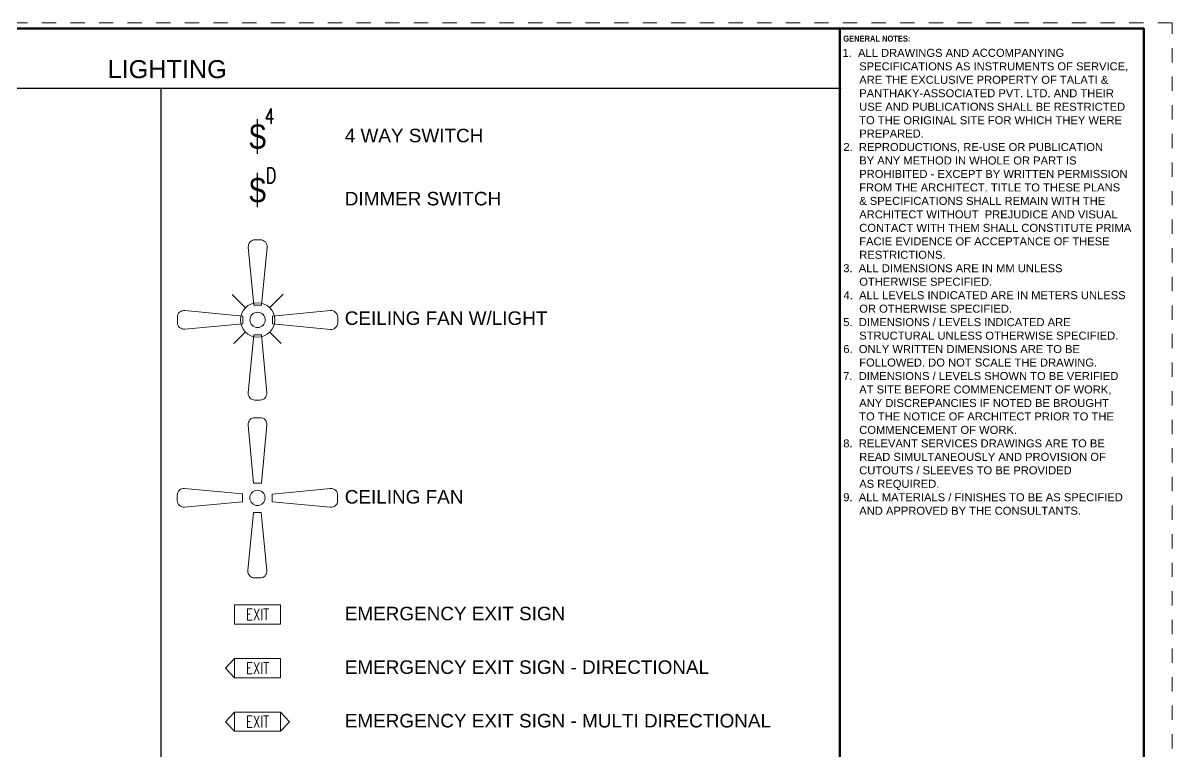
# Paper-space layout 'Symbols A3-2' of a CAD drawing. Header units: inches. Extents: x 0 to 16.1, y 0 to 10.3.
# Drawn here: x 8.03 to 16.06, y 5.18 to 10.28 of the extents above; entities that cross this region are included whole.
import ezdxf
from ezdxf.enums import TextEntityAlignment as Align

# ---------------------------------------------------------------- set-up
doc = ezdxf.new("R2010")
doc.units = ezdxf.units.IN
doc.linetypes.add('DASHDOT', pattern=[1, 0.5, -0.25, 0, -0.25])
for name, color, linetype, lineweight in [('E-LITE', 24, 'Continuous', 5), ('E-LITE-IDEN', 4, 'Continuous', 5), ('G-ANNO-TEXT', 3, 'Continuous', 15), ('G-ANNO-TEXT-BOLD', 1, 'Continuous', 15), ('G-ANNO-TTLB', 7, 'Continuous', 50), ('G-PAPR-MEDM', 6, 'Continuous', 30), ('G-PAPR-THCK', 4, 'Continuous', 100), ('G-PAPR-THIN', 20, 'Continuous', 5)]:
    doc.layers.add(name, color=color, linetype=linetype, lineweight=lineweight)
doc.layers.add('G-ANNO-REFR', color=253, linetype='DASHDOT', lineweight=5, plot=False)
doc.styles.add('Medium text', font='arial.ttf', dxfattribs={"height": 3.2})
doc.styles.add('NOTES', font='arial.ttf', dxfattribs={"height": 2})
doc.styles.add('NOTES_ROMANS', font='romans.shx', dxfattribs={"width": 0.75})
doc.styles.add('Small text', font='arial.ttf', dxfattribs={"height": 2.4})
doc.styles.get("Standard").update_dxf_attribs({"font": 'swissc.ttf'})
doc.styles.add('SUB-TITLE', font='swisscb.ttf')
doc.styles.add('SUB-TITLE-2', font='swissc.ttf')
doc.styles.add('TITLE', font='swisscb.ttf')

# ---------------------------------------------------------------- blocks, each defined once
blk = doc.blocks.new('*U172')
at = {"layer": 'G-ANNO-REFR'}
blk.add_lwpolyline([(0, 0), (408, 0), (408, 261), (0, 261)], close=True, dxfattribs=at)
at = {"layer": 'G-PAPR-THCK'}
blk.add_lwpolyline([(10, 260), (403, 260), (403, 1), (10, 1)], close=True, dxfattribs=at)
blk.add_lwpolyline([(349, 1), (349, 260)], dxfattribs=at)
at = {"layer": 'G-PAPR-THIN'}
blk.add_lwpolyline([(349, 260), (403, 260), (403, 1), (349, 1)], close=True, dxfattribs=at)
at = {"layer": 'G-ANNO-TEXT'}
for tag, p, height, style in [('GENERAL_NOTES_001', (349.49, 254.98), 1.42, 'NOTES'), ('GENERAL_NOTES_002', (349.71, 252.58), 1.42, 'NOTES'), ('GENERAL_NOTES_003', (349.71, 250.19), 1.42, 'NOTES'), ('GENERAL_NOTES_004', (349.71, 247.8), 1.42, 'NOTES'), ('GENERAL_NOTES_005', (349.71, 245.4), 1.42, 'NOTES'), ('GENERAL_NOTES_006', (349.71, 243.01), 1.42, 'NOTES'), ('GENERAL_NOTES_007', (349.71, 240.64), 1.42, 'NOTES'), ('GENERAL_NOTES_008', (349.65, 238.25), 1.42, 'NOTES'), ('GENERAL_NOTES_009', (349.71, 235.85), 1.42, 'NOTES'), ('GENERAL_NOTES_010', (349.71, 233.46), 1.42, 'NOTES'), ('GENERAL_NOTES_011', (349.71, 231.07), 1.42, 'NOTES'), ('GENERAL_NOTES_012', (349.71, 228.67), 1.42, 'NOTES'), ('GENERAL_NOTES_013', (349.71, 226.28), 1.42, 'NOTES'), ('GENERAL_NOTES_014', (349.71, 223.89), 1.42, 'NOTES'), ('GENERAL_NOTES_015', (349.71, 221.49), 1.42, 'NOTES'), ('GENERAL_NOTES_016', (349.71, 219.1), 1.42, 'NOTES'), ('GENERAL_NOTES_017', (349.63, 216.7), 1.42, 'NOTES'), ('GENERAL_NOTES_018', (349.71, 214.31), 1.42, 'NOTES'), ('GENERAL_NOTES_019', (349.69, 211.92), 1.42, 'NOTES'), ('GENERAL_NOTES_020', (349.71, 209.52), 1.42, 'NOTES'), ('GENERAL_NOTES_021', (349.63, 207.13), 1.42, 'NOTES'), ('GENERAL_NOTES_022', (349.71, 204.74), 1.42, 'NOTES'), ('GENERAL_NOTES_023', (349.64, 202.34), 1.42, 'NOTES'), ('GENERAL_NOTES_024', (349.71, 199.95), 1.42, 'NOTES'), ('GENERAL_NOTES_025', (349.62, 197.56), 1.42, 'NOTES'), ('GENERAL_NOTES_026', (349.71, 195.16), 1.42, 'NOTES'), ('GENERAL_NOTES_027', (349.71, 192.77), 1.42, 'NOTES'), ('GENERAL_NOTES_028', (349.71, 190.38), 1.42, 'NOTES'), ('GENERAL_NOTES_029', (349.71, 187.98), 1.42, 'NOTES'), ('GENERAL_NOTES_030', (349.63, 185.59), 1.42, 'NOTES'), ('GENERAL_NOTES_031', (349.71, 183.19), 1.42, 'NOTES'), ('GENERAL_NOTES_032', (349.71, 180.8), 1.42, 'NOTES'), ('GENERAL_NOTES_033', (349.71, 178.41), 1.42, 'NOTES'), ('GENERAL_NOTES_034', (349.63, 176.01), 1.42, 'NOTES'), ('GENERAL_NOTES_035', (349.71, 173.62), 1.42, 'NOTES'), ('CLIENTNAME', (349.64, 78.78), 2.13, 'SUB-TITLE-2'), ('CLIENTADDRESS1', (349.64, 75.88), 1.42, 'SUB-TITLE-2'), ('CLIENTADDRESS2', (349.64, 73.48), 1.42, 'SUB-TITLE-2'), ('CLIENTPHONE', (349.64, 71.11), 1.42, 'SUB-TITLE-2'), ('DRAWING_NO', (362.5, 41.09), 2.84, 'SUB-TITLE-2')]:
    blk.add_attdef(tag, p, '', height=height, dxfattribs=dict(at, style=style))
at = {"layer": 'G-ANNO-TEXT', "style": 'SUB-TITLE-2'}
for tag, p in [('REV_NO4', (351.25, 107.5)), ('REV_DATE4', (357.51, 107.5)), ('DRAWN_BY4', (365.62, 107.5)), ('CHECKED_BY4', (374.69, 107.5)), ('REV_NO3', (351.25, 104.66)), ('REV_DATE3', (357.51, 104.66)), ('DRAWN_BY3', (365.62, 104.66)), ('CHECKED_BY3', (374.69, 104.66)), ('REV_NO2', (351.25, 101.81)), ('REV_DATE2', (357.51, 101.81)), ('DRAWN_BY2', (365.62, 101.81)), ('CHECKED_BY2', (374.69, 101.81)), ('REV_NO1', (351.25, 98.97)), ('REV_DATE1', (357.51, 98.97)), ('DRAWN_BY1', (365.62, 98.97)), ('CHECKED_BY1', (374.69, 98.97)), ('REV_NO0', (351.25, 96.13)), ('REV_DATE0', (357.51, 96.13)), ('DRAWN_BY0', (365.62, 96.13)), ('CHECKED_BY0', (374.69, 96.13))]:
    blk.add_attdef(tag, text='', height=1.14, dxfattribs=at).set_placement(p, align=Align.MIDDLE)
for tag, p in [('REV_DESCRIPTION4', (380.36, 107.5)), ('REV_DESCRIPTION3', (380.36, 104.66)), ('REV_DESCRIPTION2', (380.36, 101.81)), ('REV_DESCRIPTION1', (380.36, 98.97)), ('REV_DESCRIPTION0', (380.36, 96.13))]:
    blk.add_attdef(tag, text='', height=1.14, dxfattribs=at).set_placement(p, align=Align.MIDDLE_LEFT)
for tag, p in [('PROJECT_NAME1', (362.5, 69.02)), ('PROJECT_NAME2', (362.5, 66.18)), ('PROJECT_CODE', (362.5, 62.82)), ('RELEASE', (362.5, 59.67)), ('STAGE', (362.5, 56.47)), ('DRAWING_TITLE', (362.5, 53.27))]:
    blk.add_attdef(tag, text='', height=1.71, dxfattribs=at).set_placement(p, align=Align.TOP_LEFT)
at = {"layer": 'G-ANNO-TEXT'}
for tag, height, style, p in [('CURRENT_REV', 2.84, 'TITLE', (396.61, 41.09)), ('DRAWN_BY', 1.71, 'SUB-TITLE-2', (355.39, 34.75)), ('CHECKED_BY', 1.71, 'SUB-TITLE-2', (368.89, 34.75)), ('SCALE', 1.71, 'SUB-TITLE-2', (383.11, 34.75)), ('ISSUE_DATE', 1.71, 'SUB-TITLE-2', (396.61, 34.75))]:
    blk.add_attdef(tag, text='', height=height, dxfattribs=dict(at, style=style)).set_placement(p, align=Align.CENTER)
at = {"layer": 'G-ANNO-TEXT', "style": 'SUB-TITLE'}
blk.add_attdef('FILE_NAME', text='', height=1.14, rotation=90, dxfattribs=at).set_placement((403.71, 8.76), align=Align.TOP_LEFT)
at = {"layer": 'G-PAPR-MEDM', "style": 'TITLE'}
blk.add_text('GENERAL NOTES:', height=1.0658, dxfattribs=at).set_placement((349.63, 257.69))
blk = doc.blocks.new('4 WAY SWITCH')
at = {"lineweight": -3}
blk.add_line((0, 0), (0, 9), dxfattribs=at)
at = {"style": 'NOTES_ROMANS', "width": 0.75}
blk.add_text('4', height=4, dxfattribs=at).set_placement((1.88, 9.82), align=Align.MIDDLE_LEFT)
blk.add_text('S', height=6.3).set_placement((0, 4.5), align=Align.MIDDLE)
blk = doc.blocks.new('DIMMER SWITCH')
at = {"lineweight": -3}
blk.add_line((0, 0), (0, 9), dxfattribs=at)
at = {"style": 'NOTES_ROMANS', "width": 0.75}
blk.add_text('D', height=4, dxfattribs=at).set_placement((2.2, 8.35), align=Align.MIDDLE_LEFT)
blk.add_text('S', height=6.3).set_placement((0, 4.5), align=Align.MIDDLE)
blk = doc.blocks.new('CEILING FAN')
at = {"lineweight": -2}
for p, q in [((-1, 3.87), (-2.42, 19.03)), ((1.02, 3.87), (2.47, 19.02)), ((-3.87, 1.02), (-19.02, 2.47)), ((3.87, 1), (19.03, 2.42)), ((-3.87, -1), (-19.03, -2.42)), ((3.87, -1.02), (19.02, -2.47)), ((-1.02, -3.87), (-2.47, -19.02)), ((1, -3.87), (2.42, -19.03))]:
    blk.add_line(p, q, dxfattribs=at)
for p, q in [((-0.68, 20.94), (0.73, 20.94)), ((-1, 3.87), (1.02, 3.87)), ((-20.94, -0.68), (-20.94, 0.73)), ((-3.87, -1), (-3.87, 1.02)), ((3.87, 1), (3.87, -1.02)), ((20.94, 0.68), (20.94, -0.73)), ((1, -3.87), (-1.02, -3.87)), ((0.68, -20.94), (-0.73, -20.94))]:
    blk.add_line(p, q)
blk.add_circle((0, 0), 2, dxfattribs=at)
for centre, start, end in [((-0.68, 19.19), 90, 185.3597), ((0.73, 19.19), 354.5375, 90), ((-19.19, 0.73), 84.5375, 180), ((19.19, 0.68), 0, 95.3597), ((-19.19, -0.68), 180, 275.3597), ((19.19, -0.73), 264.5375, 0), ((-0.73, -19.19), 174.5375, 270), ((0.68, -19.19), 270, 5.3597)]:
    blk.add_arc(centre, 1.75, start, end, dxfattribs=at)
blk = doc.blocks.new('CEILING FAN W-LIGHT')
at = {"lineweight": -2}
for p, q in [((-1, 3.87), (-2.42, 19.03)), ((1.02, 3.87), (2.47, 19.02)), ((-3.17, 3.17), (-6.67, 6.67)), ((3.22, 3.22), (6.7, 6.7)), ((-3.87, 1.02), (-19.02, 2.47)), ((3.87, 1), (19.03, 2.42)), ((-3.87, -1), (-19.03, -2.42)), ((3.87, -1.02), (19.02, -2.47)), ((-3.22, -3.22), (-6.2, -6.2)), ((-1.02, -3.87), (-2.47, -19.02)), ((1, -3.87), (2.42, -19.03)), ((3.17, -3.17), (6.19, -6.19))]:
    blk.add_line(p, q, dxfattribs=at)
for p, q in [((-0.68, 20.94), (0.73, 20.94)), ((-1, 3.87), (1.02, 3.87)), ((-20.94, -0.68), (-20.94, 0.73)), ((-3.87, -1), (-3.87, 1.02)), ((3.87, 1), (3.87, -1.02)), ((20.94, 0.68), (20.94, -0.73)), ((1, -3.87), (-1.02, -3.87)), ((0.68, -20.94), (-0.73, -20.94))]:
    blk.add_line(p, q)
for radius in [4.49, 2]:
    blk.add_circle((0, 0), radius, dxfattribs=at)
for centre, start, end in [((-0.68, 19.19), 90, 185.3597), ((0.73, 19.19), 354.5375, 90), ((-19.19, 0.73), 84.5375, 180), ((19.19, 0.68), 0, 95.3597), ((-19.19, -0.68), 180, 275.3597), ((19.19, -0.73), 264.5375, 0), ((-0.73, -19.19), 174.5375, 270), ((0.68, -19.19), 270, 5.3597)]:
    blk.add_arc(centre, 1.75, start, end, dxfattribs=at)
blk = doc.blocks.new('EMERGENCY EXIT SIGN')
blk.add_lwpolyline([(-6, -2.5), (6, -2.5), (6, 2.5), (-6, 2.5)], close=True)
at = {"layer": 'E-LITE-IDEN', "insert": (0, 0), "char_height": 3, "width": 38.1729, "attachment_point": 5, "style": 'NOTES_ROMANS'}
blk.add_mtext('EXIT', dxfattribs=at)
blk = doc.blocks.new('EMERGENCY EXIT SIGN - DIRECTIONAL')
for p, q in [((-8.33, 0), (-6, 2.5)), ((-6, -2.5), (-8.33, 0))]:
    blk.add_line(p, q)
blk.add_lwpolyline([(-6, -2.5), (6, -2.5), (6, 2.5), (-6, 2.5)], close=True)
at = {"layer": 'E-LITE-IDEN', "insert": (0, 0), "char_height": 3, "width": 38.1729, "attachment_point": 5, "style": 'NOTES_ROMANS'}
blk.add_mtext('EXIT', dxfattribs=at)
blk = doc.blocks.new('EMERGENCY EXIT SIGN - MULTI DIRECTIONAL')
for p, q in [((-8.33, 0), (-6, 2.5)), ((-6, -2.5), (-8.33, 0)), ((8.33, 0), (6, 2.5)), ((6, -2.5), (8.33, 0))]:
    blk.add_line(p, q)
blk.add_lwpolyline([(-6, -2.5), (6, -2.5), (6, 2.5), (-6, 2.5)], close=True)
at = {"layer": 'E-LITE-IDEN', "insert": (0, 0), "char_height": 3, "width": 38.1729, "attachment_point": 5, "style": 'NOTES_ROMANS'}
blk.add_mtext('EXIT', dxfattribs=at)

psp = doc.layouts.new('Symbols A3-2')

# ---------------------------------------------------------------- linework, layer by layer
at = {"layer": 'G-PAPR-MEDM'}
for p, q in [((0.394, 9.8187), (13.7506, 9.8187)), ((8.9961, 9.8187), (8.9961, 0.0394))]:
    psp.add_line(p, q, dxfattribs=at)

# ---------------------------------------------------------------- block references
at = {"layer": 'E-LITE', "xscale": 0.0267705442648153, "yscale": 0.0267705442648153, "zscale": 0.0267705442648153}
for name, p in [('4 WAY SWITCH', (9.6714, 9.3607)), ('DIMMER SWITCH', (9.6714, 8.9859)), ('CEILING FAN W-LIGHT', (9.6714, 8.1983)), ('CEILING FAN', (9.6704, 6.9536)), ('EMERGENCY EXIT SIGN', (9.6709, 6.1371)), ('EMERGENCY EXIT SIGN - DIRECTIONAL', (9.6709, 5.7623)), ('EMERGENCY EXIT SIGN - MULTI DIRECTIONAL', (9.6709, 5.3875))]:
    psp.add_blockref(name, p, dxfattribs=at)
at = {"layer": 'G-ANNO-TTLB'}
ref = psp.add_blockref('*U172', (0, 0), dxfattribs=dict(at, xscale=0.03937007874015748, yscale=0.03937007874015748, zscale=0.03937007874015748))
ref.add_attrib('GENERAL_NOTES_001', '1.  ALL DRAWINGS AND ACCOMPANYING', (13.7596, 10.0385), dxfattribs={"layer": 'G-ANNO-TEXT', "height": 0.055947, "style": 'NOTES'})
ref.add_attrib('GENERAL_NOTES_002', '     SPECIFICATIONS AS INSTRUMENTS OF SERVICE,', (13.7681, 9.9442), dxfattribs={"layer": 'G-ANNO-TEXT', "height": 0.055947, "style": 'NOTES'})
ref.add_attrib('GENERAL_NOTES_003', '     ARE THE EXCLUSIVE PROPERTY OF TALATI &', (13.7681, 9.85), dxfattribs={"layer": 'G-ANNO-TEXT', "height": 0.055947, "style": 'NOTES'})
ref.add_attrib('GENERAL_NOTES_004', '     PANTHAKY-ASSOCIATED PVT. LTD. AND THEIR', (13.7681, 9.7558), dxfattribs={"layer": 'G-ANNO-TEXT', "height": 0.055947, "style": 'NOTES'})
ref.add_attrib('GENERAL_NOTES_005', '     USE AND PUBLICATIONS SHALL BE RESTRICTED', (13.7681, 9.6615), dxfattribs={"layer": 'G-ANNO-TEXT', "height": 0.055947, "style": 'NOTES'})
ref.add_attrib('GENERAL_NOTES_006', '     TO THE ORIGINAL SITE FOR WHICH THEY WERE', (13.7681, 9.5673), dxfattribs={"layer": 'G-ANNO-TEXT', "height": 0.055947, "style": 'NOTES'})
ref.add_attrib('GENERAL_NOTES_007', '     PREPARED.', (13.7681, 9.474), dxfattribs={"layer": 'G-ANNO-TEXT', "height": 0.055947, "style": 'NOTES'})
ref.add_attrib('GENERAL_NOTES_008', '2.  REPRODUCTIONS, RE-USE OR PUBLICATION', (13.7658, 9.3798), dxfattribs={"layer": 'G-ANNO-TEXT', "height": 0.055947, "style": 'NOTES'})
ref.add_attrib('GENERAL_NOTES_009', '     BY ANY METHOD IN WHOLE OR PART IS', (13.7681, 9.2856), dxfattribs={"layer": 'G-ANNO-TEXT', "height": 0.055947, "style": 'NOTES'})
ref.add_attrib('GENERAL_NOTES_010', '     PROHIBITED - EXCEPT BY WRITTEN PERMISSION', (13.7681, 9.1913), dxfattribs={"layer": 'G-ANNO-TEXT', "height": 0.055947, "style": 'NOTES'})
ref.add_attrib('GENERAL_NOTES_011', '     FROM THE ARCHITECT. TITLE TO THESE PLANS', (13.7681, 9.0971), dxfattribs={"layer": 'G-ANNO-TEXT', "height": 0.055947, "style": 'NOTES'})
ref.add_attrib('GENERAL_NOTES_012', '     & SPECIFICATIONS SHALL REMAIN WITH THE', (13.7681, 9.0029), dxfattribs={"layer": 'G-ANNO-TEXT', "height": 0.055947, "style": 'NOTES'})
ref.add_attrib('GENERAL_NOTES_013', '     ARCHITECT WITHOUT  PREJUDICE AND VISUAL', (13.7681, 8.9086), dxfattribs={"layer": 'G-ANNO-TEXT', "height": 0.055947, "style": 'NOTES'})
ref.add_attrib('GENERAL_NOTES_014', '     CONTACT WITH THEM SHALL CONSTITUTE PRIMA', (13.7681, 8.8144), dxfattribs={"layer": 'G-ANNO-TEXT', "height": 0.055947, "style": 'NOTES'})
ref.add_attrib('GENERAL_NOTES_015', '     FACIE EVIDENCE OF ACCEPTANCE OF THESE', (13.7681, 8.7201), dxfattribs={"layer": 'G-ANNO-TEXT', "height": 0.055947, "style": 'NOTES'})
ref.add_attrib('GENERAL_NOTES_016', '     RESTRICTIONS.', (13.7681, 8.6259), dxfattribs={"layer": 'G-ANNO-TEXT', "height": 0.055947, "style": 'NOTES'})
ref.add_attrib('GENERAL_NOTES_017', '3.  ALL DIMENSIONS ARE IN MM UNLESS', (13.7648, 8.5317), dxfattribs={"layer": 'G-ANNO-TEXT', "height": 0.055947, "style": 'NOTES'})
ref.add_attrib('GENERAL_NOTES_018', '     OTHERWISE SPECIFIED.', (13.7681, 8.4374), dxfattribs={"layer": 'G-ANNO-TEXT', "height": 0.055947, "style": 'NOTES'})
ref.add_attrib('GENERAL_NOTES_019', '4.  ALL LEVELS INDICATED ARE IN METERS UNLESS', (13.7671, 8.3432), dxfattribs={"layer": 'G-ANNO-TEXT', "height": 0.055947, "style": 'NOTES'})
ref.add_attrib('GENERAL_NOTES_020', '     OR OTHERWISE SPECIFIED.', (13.7681, 8.249), dxfattribs={"layer": 'G-ANNO-TEXT', "height": 0.055947, "style": 'NOTES'})
ref.add_attrib('GENERAL_NOTES_021', '5.  DIMENSIONS / LEVELS INDICATED ARE', (13.7649, 8.1548), dxfattribs={"layer": 'G-ANNO-TEXT', "height": 0.055947, "style": 'NOTES'})
ref.add_attrib('GENERAL_NOTES_022', '     STRUCTURAL UNLESS OTHERWISE SPECIFIED.', (13.7681, 8.0605), dxfattribs={"layer": 'G-ANNO-TEXT', "height": 0.055947, "style": 'NOTES'})
ref.add_attrib('GENERAL_NOTES_023', '6.  ONLY WRITTEN DIMENSIONS ARE TO BE', (13.7652, 7.9663), dxfattribs={"layer": 'G-ANNO-TEXT', "height": 0.055947, "style": 'NOTES'})
ref.add_attrib('GENERAL_NOTES_024', '     FOLLOWED. DO NOT SCALE THE DRAWING.', (13.7681, 7.8721), dxfattribs={"layer": 'G-ANNO-TEXT', "height": 0.055947, "style": 'NOTES'})
ref.add_attrib('GENERAL_NOTES_025', '7.  DIMENSIONS / LEVELS SHOWN TO BE VERIFIED', (13.7644, 7.7778), dxfattribs={"layer": 'G-ANNO-TEXT', "height": 0.055947, "style": 'NOTES'})
ref.add_attrib('GENERAL_NOTES_026', '     AT SITE BEFORE COMMENCEMENT OF WORK,', (13.7681, 7.6836), dxfattribs={"layer": 'G-ANNO-TEXT', "height": 0.055947, "style": 'NOTES'})
ref.add_attrib('GENERAL_NOTES_027', '     ANY DISCREPANCIES IF NOTED BE BROUGHT', (13.7681, 7.5893), dxfattribs={"layer": 'G-ANNO-TEXT', "height": 0.055947, "style": 'NOTES'})
ref.add_attrib('GENERAL_NOTES_028', '     TO THE NOTICE OF ARCHITECT PRIOR TO THE', (13.7681, 7.4951), dxfattribs={"layer": 'G-ANNO-TEXT', "height": 0.055947, "style": 'NOTES'})
ref.add_attrib('GENERAL_NOTES_029', '     COMMENCEMENT OF WORK.', (13.7681, 7.4009), dxfattribs={"layer": 'G-ANNO-TEXT', "height": 0.055947, "style": 'NOTES'})
ref.add_attrib('GENERAL_NOTES_030', '8.  RELEVANT SERVICES DRAWINGS ARE TO BE', (13.765, 7.3066), dxfattribs={"layer": 'G-ANNO-TEXT', "height": 0.055947, "style": 'NOTES'})
ref.add_attrib('GENERAL_NOTES_031', '     READ SIMULTANEOUSLY AND PROVISION OF', (13.7681, 7.2124), dxfattribs={"layer": 'G-ANNO-TEXT', "height": 0.055947, "style": 'NOTES'})
ref.add_attrib('GENERAL_NOTES_032', '     CUTOUTS / SLEEVES TO BE PROVIDED', (13.7681, 7.1182), dxfattribs={"layer": 'G-ANNO-TEXT', "height": 0.055947, "style": 'NOTES'})
ref.add_attrib('GENERAL_NOTES_033', '     AS REQUIRED.', (13.7681, 7.0239), dxfattribs={"layer": 'G-ANNO-TEXT', "height": 0.055947, "style": 'NOTES'})
ref.add_attrib('GENERAL_NOTES_034', '9.  ALL MATERIALS / FINISHES TO BE AS SPECIFIED', (13.7649, 6.9297), dxfattribs={"layer": 'G-ANNO-TEXT', "height": 0.055947, "style": 'NOTES'})
ref.add_attrib('GENERAL_NOTES_035', '     AND APPROVED BY THE CONSULTANTS.', (13.7681, 6.8354), dxfattribs={"layer": 'G-ANNO-TEXT', "height": 0.055947, "style": 'NOTES'})

# ---------------------------------------------------------------- texts
at = {"layer": 'G-ANNO-TEXT', "style": 'Small text'}
for s, p in [('4 WAY SWITCH', (10.2807, 9.441)), ('DIMMER SWITCH', (10.2807, 8.9993)), ('CEILING FAN W/LIGHT', (10.2807, 8.1634)), ('CEILING FAN', (10.2807, 6.9135)), ('EMERGENCY EXIT SIGN', (10.2807, 6.0969)), ('EMERGENCY EXIT SIGN - DIRECTIONAL', (10.2807, 5.7222)), ('EMERGENCY EXIT SIGN - MULTI DIRECTIONAL', (10.2807, 5.3474))]:
    psp.add_text(s, height=0.09456, dxfattribs=at).set_placement(p)
at = {"layer": 'G-ANNO-TEXT-BOLD', "style": 'Medium text'}
psp.add_text('LIGHTING', height=0.12608, dxfattribs=at).set_placement((9.0397, 9.9525), align=Align.MIDDLE_CENTER)

doc.saveas('drawing.dxf')
